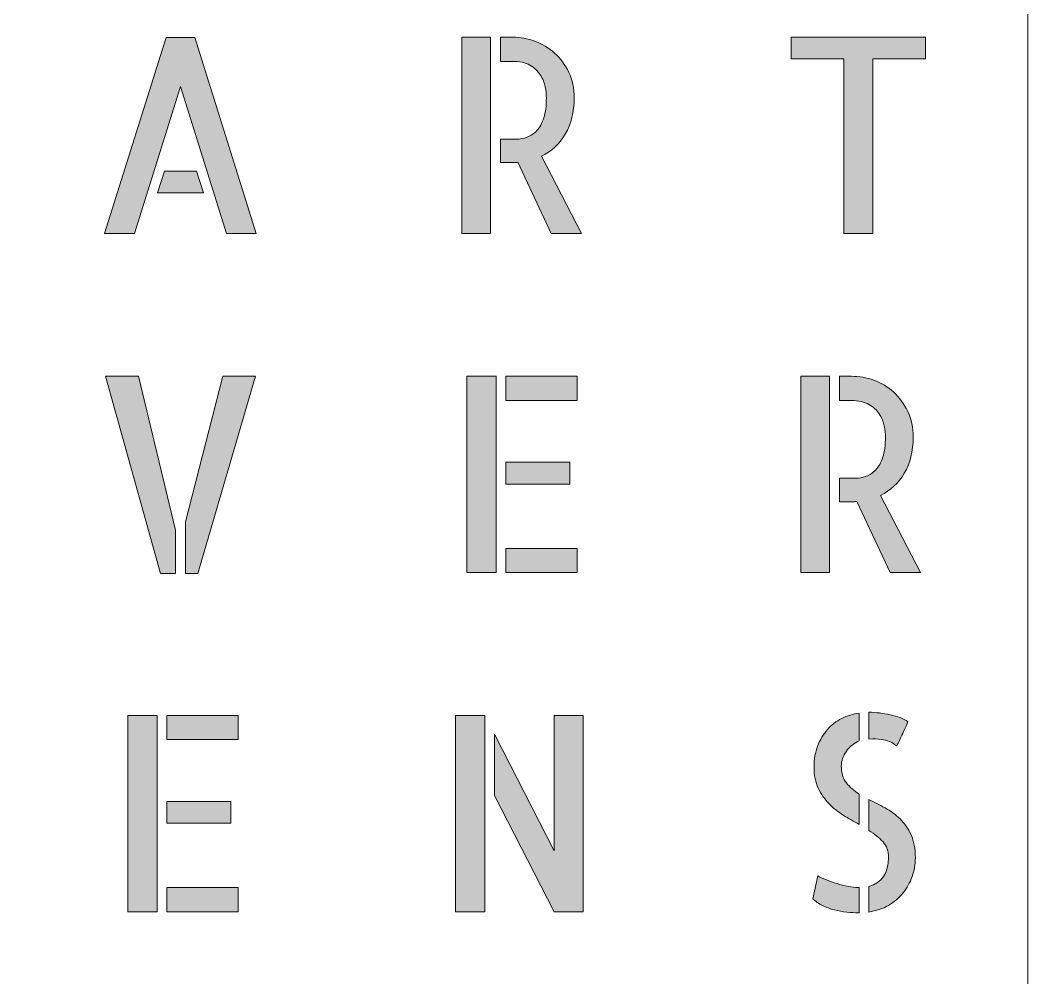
# Model space of a CAD drawing. Header units: millimetres. Extents: x -2 to 181, y -158 to 8.
# Drawn here: x 131.62 to 181.16, y -75 to -27.94 of the extents above; entities that cross this region are included whole.
import ezdxf

# ---------------------------------------------------------------- set-up
doc = ezdxf.new("R2010")
doc.units = ezdxf.units.MM
doc.header["$MEASUREMENT"] = 0
doc.layers.add('Laag 1', color=7, linetype='Continuous', lineweight=0)
doc.layers.add('Laag 2', color=7, linetype='Continuous', lineweight=0)

# ---------------------------------------------------------------- blocks, each defined once
blk = doc.blocks.new('Block_26')
at = {"layer": 'Laag 1', "true_color": 0x1d1d1b, "transparency": 33554687}
h = blk.add_hatch(color=250, dxfattribs=at)
h.dxf.hatch_style = 2
edge = h.paths.add_edge_path()
edge.add_spline(control_points=[(140.29, -35.356), (140.29, -35.356), (140.631, -36.416), (140.631, -36.416), (140.631, -36.416), (138.382, -36.416), (138.382, -36.416), (138.382, -36.416), (138.712, -35.356), (138.712, -35.356), (138.712, -35.356), (140.29, -35.356), (140.29, -35.356)], knot_values=[0, 0, 0, 0, 1, 1, 1, 2, 2, 2, 3, 3, 3, 4, 4, 4, 4], degree=3, periodic=0)
edge = h.paths.add_edge_path()
edge.add_spline(control_points=[(143.222, -38.419), (143.222, -38.419), (141.762, -38.419), (141.762, -38.419), (141.762, -38.419), (139.513, -31.193), (139.513, -31.193), (139.513, -31.193), (137.24, -38.419), (137.24, -38.419), (137.24, -38.419), (135.768, -38.419), (135.768, -38.419), (135.768, -38.419), (138.806, -28.784), (138.806, -28.784), (138.806, -28.784), (140.207, -28.784), (140.207, -28.784), (140.207, -28.784), (143.222, -38.419), (143.222, -38.419)], knot_values=[0, 0, 0, 0, 1, 1, 1, 2, 2, 2, 3, 3, 3, 4, 4, 4, 5, 5, 5, 6, 6, 6, 7, 7, 7, 7], degree=3, periodic=0)
at = {"layer": 'Laag 1'}
for points, knots in [([(143.222, -38.419), (143.222, -38.419), (141.762, -38.419), (141.762, -38.419), (141.762, -38.419), (139.513, -31.193), (139.513, -31.193), (139.513, -31.193), (137.24, -38.419), (137.24, -38.419), (137.24, -38.419), (135.768, -38.419), (135.768, -38.419), (135.768, -38.419), (138.806, -28.784), (138.806, -28.784), (138.806, -28.784), (140.207, -28.784), (140.207, -28.784), (140.207, -28.784), (143.222, -38.419), (143.222, -38.419)], [0, 0, 0, 0, 1, 1, 1, 2, 2, 2, 3, 3, 3, 4, 4, 4, 5, 5, 5, 6, 6, 6, 7, 7, 7, 7]), ([(140.29, -35.356), (140.29, -35.356), (140.631, -36.416), (140.631, -36.416), (140.631, -36.416), (138.382, -36.416), (138.382, -36.416), (138.382, -36.416), (138.712, -35.356), (138.712, -35.356), (138.712, -35.356), (140.29, -35.356), (140.29, -35.356)], [0, 0, 0, 0, 1, 1, 1, 2, 2, 2, 3, 3, 3, 4, 4, 4, 4])]:
    blk.add_open_spline(points, degree=3, knots=knots, dxfattribs=at)
blk = doc.blocks.new('Block_35')
at = {"layer": 'Laag 1', "true_color": 0x1d1d1b, "transparency": 33554687}
h = blk.add_hatch(color=250, dxfattribs=at)
h.dxf.hatch_style = 2
edge = h.paths.add_edge_path()
edge.add_spline(control_points=[(141.585, -45.437), (141.585, -45.437), (143.186, -45.437), (143.186, -45.437), (143.186, -45.437), (140.36, -55.138), (140.36, -55.138), (140.36, -55.138), (139.748, -55.138), (139.748, -55.138), (139.748, -55.138), (139.748, -52.585), (139.748, -52.585), (139.748, -52.585), (141.585, -45.437), (141.585, -45.437)], knot_values=[0, 0, 0, 0, 1, 1, 1, 2, 2, 2, 3, 3, 3, 4, 4, 4, 5, 5, 5, 5], degree=3, periodic=0)
edge = h.paths.add_edge_path()
edge.add_spline(control_points=[(135.827, -45.437), (135.827, -45.437), (137.44, -45.437), (137.44, -45.437), (137.44, -45.437), (139.266, -53.004), (139.266, -53.004), (139.266, -53.004), (139.266, -55.138), (139.266, -55.138), (139.266, -55.138), (138.524, -55.138), (138.524, -55.138), (138.524, -55.138), (135.827, -45.437), (135.827, -45.437)], knot_values=[0, 0, 0, 0, 1, 1, 1, 2, 2, 2, 3, 3, 3, 4, 4, 4, 5, 5, 5, 5], degree=3, periodic=0)
at = {"layer": 'Laag 1'}
for points in [[(135.827, -45.437), (135.827, -45.437), (137.44, -45.437), (137.44, -45.437), (137.44, -45.437), (139.266, -53.004), (139.266, -53.004), (139.266, -53.004), (139.266, -55.138), (139.266, -55.138), (139.266, -55.138), (138.524, -55.138), (138.524, -55.138), (138.524, -55.138), (135.827, -45.437), (135.827, -45.437)], [(141.585, -45.437), (141.585, -45.437), (143.186, -45.437), (143.186, -45.437), (143.186, -45.437), (140.36, -55.138), (140.36, -55.138), (140.36, -55.138), (139.748, -55.138), (139.748, -55.138), (139.748, -55.138), (139.748, -52.585), (139.748, -52.585), (139.748, -52.585), (141.585, -45.437), (141.585, -45.437)]]:
    blk.add_open_spline(points, degree=3, knots=[0, 0, 0, 0, 1, 1, 1, 2, 2, 2, 3, 3, 3, 4, 4, 4, 5, 5, 5, 5], dxfattribs=at)
blk = doc.blocks.new('Block_44')
at = {"layer": 'Laag 1', "true_color": 0x1d1d1b, "transparency": 33554687}
h = blk.add_hatch(color=250, dxfattribs=at)
h.dxf.hatch_style = 2
edge = h.paths.add_edge_path()
edge.add_spline(control_points=[(138.835, -70.561), (138.835, -70.561), (142.344, -70.561), (142.344, -70.561), (142.344, -70.561), (142.344, -71.752), (142.344, -71.752), (142.344, -71.752), (138.835, -71.752), (138.835, -71.752), (138.835, -71.752), (138.835, -70.561), (138.835, -70.561)], knot_values=[0, 0, 0, 0, 1, 1, 1, 2, 2, 2, 3, 3, 3, 4, 4, 4, 4], degree=3, periodic=0)
edge = h.paths.add_edge_path()
edge.add_spline(control_points=[(141.979, -67.406), (141.979, -67.406), (138.835, -67.406), (138.835, -67.406), (138.835, -67.406), (138.835, -66.332), (138.835, -66.332), (138.835, -66.332), (141.979, -66.332), (141.979, -66.332), (141.979, -66.332), (141.979, -67.406), (141.979, -67.406)], knot_values=[0, 0, 0, 0, 1, 1, 1, 2, 2, 2, 3, 3, 3, 4, 4, 4, 4], degree=3, periodic=0)
edge = h.paths.add_edge_path()
edge.add_spline(control_points=[(142.344, -62.104), (142.344, -62.104), (142.344, -63.295), (142.344, -63.295), (142.344, -63.295), (138.835, -63.295), (138.835, -63.295), (138.835, -63.295), (138.835, -62.104), (138.835, -62.104), (138.835, -62.104), (142.344, -62.104), (142.344, -62.104)], knot_values=[0, 0, 0, 0, 1, 1, 1, 2, 2, 2, 3, 3, 3, 4, 4, 4, 4], degree=3, periodic=0)
edge = h.paths.add_edge_path()
edge.add_spline(control_points=[(136.916, -62.104), (136.916, -62.104), (138.353, -62.104), (138.353, -62.104), (138.353, -62.104), (138.353, -71.752), (138.353, -71.752), (138.353, -71.752), (136.916, -71.752), (136.916, -71.752), (136.916, -71.752), (136.916, -62.104), (136.916, -62.104)], knot_values=[0, 0, 0, 0, 1, 1, 1, 2, 2, 2, 3, 3, 3, 4, 4, 4, 4], degree=3, periodic=0)
at = {"layer": 'Laag 1'}
for points in [[(136.916, -62.104), (136.916, -62.104), (138.353, -62.104), (138.353, -62.104), (138.353, -62.104), (138.353, -71.752), (138.353, -71.752), (138.353, -71.752), (136.916, -71.752), (136.916, -71.752), (136.916, -71.752), (136.916, -62.104), (136.916, -62.104)], [(142.344, -62.104), (142.344, -62.104), (142.344, -63.295), (142.344, -63.295), (142.344, -63.295), (138.835, -63.295), (138.835, -63.295), (138.835, -63.295), (138.835, -62.104), (138.835, -62.104), (138.835, -62.104), (142.344, -62.104), (142.344, -62.104)], [(141.979, -67.406), (141.979, -67.406), (138.835, -67.406), (138.835, -67.406), (138.835, -67.406), (138.835, -66.332), (138.835, -66.332), (138.835, -66.332), (141.979, -66.332), (141.979, -66.332), (141.979, -66.332), (141.979, -67.406), (141.979, -67.406)], [(138.835, -70.561), (138.835, -70.561), (142.344, -70.561), (142.344, -70.561), (142.344, -70.561), (142.344, -71.752), (142.344, -71.752), (142.344, -71.752), (138.835, -71.752), (138.835, -71.752), (138.835, -71.752), (138.835, -70.561), (138.835, -70.561)]]:
    blk.add_open_spline(points, degree=3, knots=[0, 0, 0, 0, 1, 1, 1, 2, 2, 2, 3, 3, 3, 4, 4, 4, 4], dxfattribs=at)
blk = doc.blocks.new('Block_76')
at = {"layer": 'Laag 1', "true_color": 0x1d1d1b, "transparency": 33554687}
h = blk.add_hatch(color=250, dxfattribs=at)
h.dxf.hatch_style = 2
edge = h.paths.add_edge_path()
edge.add_spline(control_points=[(159.223, -38.419), (159.223, -38.419), (157.728, -38.419), (157.728, -38.419), (157.728, -38.419), (156.091, -34.924), (156.091, -34.924), (156.068, -34.924), (156.042, -34.926), (156.015, -34.93), (155.987, -34.935), (155.946, -34.937), (155.891, -34.937), (155.836, -34.937), (155.756, -34.937), (155.65, -34.937), (155.544, -34.937), (155.404, -34.937), (155.232, -34.937), (155.232, -34.937), (155.232, -33.785), (155.232, -33.785), (155.232, -33.785), (156.032, -33.785), (156.032, -33.785), (156.205, -33.785), (156.378, -33.752), (156.55, -33.687), (156.723, -33.621), (156.88, -33.514), (157.021, -33.366), (157.162, -33.218), (157.276, -33.01), (157.363, -32.744), (157.449, -32.478), (157.492, -32.148), (157.492, -31.756), (157.492, -31.599), (157.473, -31.418), (157.434, -31.212), (157.394, -31.007), (157.314, -30.811), (157.192, -30.623), (157.07, -30.436), (156.9, -30.279), (156.68, -30.152), (156.46, -30.026), (156.17, -29.962), (155.809, -29.962), (155.809, -29.962), (155.232, -29.962), (155.232, -29.962), (155.232, -29.962), (155.232, -28.771), (155.232, -28.771), (155.232, -28.771), (155.832, -28.771), (155.832, -28.771), (156.201, -28.771), (156.566, -28.836), (156.927, -28.967), (157.288, -29.098), (157.612, -29.295), (157.899, -29.556), (158.185, -29.818), (158.417, -30.135), (158.593, -30.505), (158.77, -30.876), (158.858, -31.293), (158.858, -31.756), (158.858, -32.454), (158.713, -33.047), (158.422, -33.536), (158.132, -34.025), (157.74, -34.387), (157.245, -34.623), (157.245, -34.623), (159.223, -38.419), (159.223, -38.419)], knot_values=[0, 0, 0, 0, 1, 1, 1, 2, 2, 2, 3, 3, 3, 4, 4, 4, 5, 5, 5, 6, 6, 6, 7, 7, 7, 8, 8, 8, 9, 9, 9, 10, 10, 10, 11, 11, 11, 12, 12, 12, 13, 13, 13, 14, 14, 14, 15, 15, 15, 16, 16, 16, 17, 17, 17, 18, 18, 18, 19, 19, 19, 20, 20, 20, 21, 21, 21, 22, 22, 22, 23, 23, 23, 24, 24, 24, 25, 25, 25, 26, 26, 26, 26], degree=3, periodic=0)
edge = h.paths.add_edge_path()
edge.add_spline(control_points=[(153.336, -28.771), (153.336, -28.771), (154.749, -28.771), (154.749, -28.771), (154.749, -28.771), (154.749, -38.419), (154.749, -38.419), (154.749, -38.419), (153.336, -38.419), (153.336, -38.419), (153.336, -38.419), (153.336, -28.771), (153.336, -28.771)], knot_values=[0, 0, 0, 0, 1, 1, 1, 2, 2, 2, 3, 3, 3, 4, 4, 4, 4], degree=3, periodic=0)
at = {"layer": 'Laag 1'}
for points, knots in [([(153.336, -28.771), (153.336, -28.771), (154.749, -28.771), (154.749, -28.771), (154.749, -28.771), (154.749, -38.419), (154.749, -38.419), (154.749, -38.419), (153.336, -38.419), (153.336, -38.419), (153.336, -38.419), (153.336, -28.771), (153.336, -28.771)], [0, 0, 0, 0, 1, 1, 1, 2, 2, 2, 3, 3, 3, 4, 4, 4, 4]), ([(159.223, -38.419), (159.223, -38.419), (157.728, -38.419), (157.728, -38.419), (157.728, -38.419), (156.091, -34.924), (156.091, -34.924), (156.068, -34.924), (156.042, -34.926), (156.015, -34.93), (155.987, -34.935), (155.946, -34.937), (155.891, -34.937), (155.836, -34.937), (155.756, -34.937), (155.65, -34.937), (155.544, -34.937), (155.404, -34.937), (155.232, -34.937), (155.232, -34.937), (155.232, -33.785), (155.232, -33.785), (155.232, -33.785), (156.032, -33.785), (156.032, -33.785), (156.205, -33.785), (156.378, -33.752), (156.55, -33.687), (156.723, -33.621), (156.88, -33.514), (157.021, -33.366), (157.162, -33.218), (157.276, -33.01), (157.363, -32.744), (157.449, -32.478), (157.492, -32.148), (157.492, -31.756), (157.492, -31.599), (157.473, -31.418), (157.434, -31.212), (157.394, -31.007), (157.314, -30.811), (157.192, -30.623), (157.07, -30.436), (156.9, -30.279), (156.68, -30.152), (156.46, -30.026), (156.17, -29.962), (155.809, -29.962), (155.809, -29.962), (155.232, -29.962), (155.232, -29.962), (155.232, -29.962), (155.232, -28.771), (155.232, -28.771), (155.232, -28.771), (155.832, -28.771), (155.832, -28.771), (156.201, -28.771), (156.566, -28.836), (156.927, -28.967), (157.288, -29.098), (157.612, -29.295), (157.899, -29.556), (158.185, -29.818), (158.417, -30.135), (158.593, -30.505), (158.77, -30.876), (158.858, -31.293), (158.858, -31.756), (158.858, -32.454), (158.713, -33.047), (158.422, -33.536), (158.132, -34.025), (157.74, -34.387), (157.245, -34.623), (157.245, -34.623), (159.223, -38.419), (159.223, -38.419)], [0, 0, 0, 0, 1, 1, 1, 2, 2, 2, 3, 3, 3, 4, 4, 4, 5, 5, 5, 6, 6, 6, 7, 7, 7, 8, 8, 8, 9, 9, 9, 10, 10, 10, 11, 11, 11, 12, 12, 12, 13, 13, 13, 14, 14, 14, 15, 15, 15, 16, 16, 16, 17, 17, 17, 18, 18, 18, 19, 19, 19, 20, 20, 20, 21, 21, 21, 22, 22, 22, 23, 23, 23, 24, 24, 24, 25, 25, 25, 26, 26, 26, 26])]:
    blk.add_open_spline(points, degree=3, knots=knots, dxfattribs=at)
blk = doc.blocks.new('Block_77')
at = {"layer": 'Laag 1', "true_color": 0x1d1d1b, "transparency": 33554687}
h = blk.add_hatch(color=250, dxfattribs=at)
h.dxf.hatch_style = 2
edge = h.paths.add_edge_path()
edge.add_spline(control_points=[(176.131, -28.771), (176.131, -28.771), (176.131, -29.844), (176.131, -29.844), (176.131, -29.844), (173.541, -29.844), (173.541, -29.844), (173.541, -29.844), (173.541, -38.419), (173.541, -38.419), (173.541, -38.419), (172.116, -38.419), (172.116, -38.419), (172.116, -38.419), (172.116, -29.844), (172.116, -29.844), (172.116, -29.844), (169.526, -29.844), (169.526, -29.844), (169.526, -29.844), (169.526, -28.771), (169.526, -28.771), (169.526, -28.771), (176.131, -28.771), (176.131, -28.771)], knot_values=[0, 0, 0, 0, 1, 1, 1, 2, 2, 2, 3, 3, 3, 4, 4, 4, 5, 5, 5, 6, 6, 6, 7, 7, 7, 8, 8, 8, 8], degree=3, periodic=0)
at = {"layer": 'Laag 1'}
blk.add_open_spline([(176.131, -28.771), (176.131, -28.771), (176.131, -29.844), (176.131, -29.844), (176.131, -29.844), (173.541, -29.844), (173.541, -29.844), (173.541, -29.844), (173.541, -38.419), (173.541, -38.419), (173.541, -38.419), (172.116, -38.419), (172.116, -38.419), (172.116, -38.419), (172.116, -29.844), (172.116, -29.844), (172.116, -29.844), (169.526, -29.844), (169.526, -29.844), (169.526, -29.844), (169.526, -28.771), (169.526, -28.771), (169.526, -28.771), (176.131, -28.771), (176.131, -28.771)], degree=3, knots=[0, 0, 0, 0, 1, 1, 1, 2, 2, 2, 3, 3, 3, 4, 4, 4, 5, 5, 5, 6, 6, 6, 7, 7, 7, 8, 8, 8, 8], dxfattribs=at)
blk = doc.blocks.new('Block_78')
at = {"layer": 'Laag 1', "true_color": 0x1d1d1b, "transparency": 33554687}
h = blk.add_hatch(color=250, dxfattribs=at)
h.dxf.hatch_style = 2
edge = h.paths.add_edge_path()
edge.add_spline(control_points=[(155.503, -53.895), (155.503, -53.895), (159.011, -53.895), (159.011, -53.895), (159.011, -53.895), (159.011, -55.086), (159.011, -55.086), (159.011, -55.086), (155.503, -55.086), (155.503, -55.086), (155.503, -55.086), (155.503, -53.895), (155.503, -53.895)], knot_values=[0, 0, 0, 0, 1, 1, 1, 2, 2, 2, 3, 3, 3, 4, 4, 4, 4], degree=3, periodic=0)
edge = h.paths.add_edge_path()
edge.add_spline(control_points=[(158.646, -50.74), (158.646, -50.74), (155.503, -50.74), (155.503, -50.74), (155.503, -50.74), (155.503, -49.666), (155.503, -49.666), (155.503, -49.666), (158.646, -49.666), (158.646, -49.666), (158.646, -49.666), (158.646, -50.74), (158.646, -50.74)], knot_values=[0, 0, 0, 0, 1, 1, 1, 2, 2, 2, 3, 3, 3, 4, 4, 4, 4], degree=3, periodic=0)
edge = h.paths.add_edge_path()
edge.add_spline(control_points=[(159.011, -45.438), (159.011, -45.438), (159.011, -46.629), (159.011, -46.629), (159.011, -46.629), (155.503, -46.629), (155.503, -46.629), (155.503, -46.629), (155.503, -45.438), (155.503, -45.438), (155.503, -45.438), (159.011, -45.438), (159.011, -45.438)], knot_values=[0, 0, 0, 0, 1, 1, 1, 2, 2, 2, 3, 3, 3, 4, 4, 4, 4], degree=3, periodic=0)
edge = h.paths.add_edge_path()
edge.add_spline(control_points=[(153.583, -45.438), (153.583, -45.438), (155.02, -45.438), (155.02, -45.438), (155.02, -45.438), (155.02, -55.086), (155.02, -55.086), (155.02, -55.086), (153.583, -55.086), (153.583, -55.086), (153.583, -55.086), (153.583, -45.438), (153.583, -45.438)], knot_values=[0, 0, 0, 0, 1, 1, 1, 2, 2, 2, 3, 3, 3, 4, 4, 4, 4], degree=3, periodic=0)
at = {"layer": 'Laag 1'}
for points in [[(153.583, -45.438), (153.583, -45.438), (155.02, -45.438), (155.02, -45.438), (155.02, -45.438), (155.02, -55.086), (155.02, -55.086), (155.02, -55.086), (153.583, -55.086), (153.583, -55.086), (153.583, -55.086), (153.583, -45.438), (153.583, -45.438)], [(159.011, -45.438), (159.011, -45.438), (159.011, -46.629), (159.011, -46.629), (159.011, -46.629), (155.503, -46.629), (155.503, -46.629), (155.503, -46.629), (155.503, -45.438), (155.503, -45.438), (155.503, -45.438), (159.011, -45.438), (159.011, -45.438)], [(158.646, -50.74), (158.646, -50.74), (155.503, -50.74), (155.503, -50.74), (155.503, -50.74), (155.503, -49.666), (155.503, -49.666), (155.503, -49.666), (158.646, -49.666), (158.646, -49.666), (158.646, -49.666), (158.646, -50.74), (158.646, -50.74)], [(155.503, -53.895), (155.503, -53.895), (159.011, -53.895), (159.011, -53.895), (159.011, -53.895), (159.011, -55.086), (159.011, -55.086), (159.011, -55.086), (155.503, -55.086), (155.503, -55.086), (155.503, -55.086), (155.503, -53.895), (155.503, -53.895)]]:
    blk.add_open_spline(points, degree=3, knots=[0, 0, 0, 0, 1, 1, 1, 2, 2, 2, 3, 3, 3, 4, 4, 4, 4], dxfattribs=at)
blk = doc.blocks.new('Block_79')
at = {"layer": 'Laag 1', "true_color": 0x1d1d1b, "transparency": 33554687}
h = blk.add_hatch(color=250, dxfattribs=at)
h.dxf.hatch_style = 2
edge = h.paths.add_edge_path()
edge.add_spline(control_points=[(175.89, -55.086), (175.89, -55.086), (174.395, -55.086), (174.395, -55.086), (174.395, -55.086), (172.758, -51.59), (172.758, -51.59), (172.734, -51.59), (172.709, -51.593), (172.682, -51.597), (172.654, -51.602), (172.613, -51.604), (172.558, -51.604), (172.503, -51.604), (172.423, -51.604), (172.316, -51.604), (172.211, -51.604), (172.071, -51.604), (171.899, -51.604), (171.899, -51.604), (171.899, -50.452), (171.899, -50.452), (171.899, -50.452), (172.699, -50.452), (172.699, -50.452), (172.872, -50.452), (173.044, -50.419), (173.217, -50.353), (173.39, -50.288), (173.547, -50.181), (173.688, -50.033), (173.83, -49.884), (173.943, -49.677), (174.03, -49.411), (174.116, -49.145), (174.159, -48.815), (174.159, -48.422), (174.159, -48.265), (174.14, -48.084), (174.1, -47.879), (174.061, -47.674), (173.98, -47.478), (173.859, -47.29), (173.737, -47.102), (173.566, -46.945), (173.347, -46.819), (173.127, -46.692), (172.836, -46.629), (172.476, -46.629), (172.476, -46.629), (171.899, -46.629), (171.899, -46.629), (171.899, -46.629), (171.899, -45.438), (171.899, -45.438), (171.899, -45.438), (172.499, -45.438), (172.499, -45.438), (172.868, -45.438), (173.233, -45.503), (173.594, -45.634), (173.955, -45.765), (174.279, -45.961), (174.565, -46.223), (174.852, -46.485), (175.084, -46.801), (175.26, -47.172), (175.437, -47.543), (175.525, -47.96), (175.525, -48.422), (175.525, -49.121), (175.38, -49.714), (175.089, -50.203), (174.799, -50.692), (174.407, -51.054), (173.912, -51.289), (173.912, -51.289), (175.89, -55.086), (175.89, -55.086)], knot_values=[0, 0, 0, 0, 1, 1, 1, 2, 2, 2, 3, 3, 3, 4, 4, 4, 5, 5, 5, 6, 6, 6, 7, 7, 7, 8, 8, 8, 9, 9, 9, 10, 10, 10, 11, 11, 11, 12, 12, 12, 13, 13, 13, 14, 14, 14, 15, 15, 15, 16, 16, 16, 17, 17, 17, 18, 18, 18, 19, 19, 19, 20, 20, 20, 21, 21, 21, 22, 22, 22, 23, 23, 23, 24, 24, 24, 25, 25, 25, 26, 26, 26, 26], degree=3, periodic=0)
edge = h.paths.add_edge_path()
edge.add_spline(control_points=[(170.003, -45.438), (170.003, -45.438), (171.416, -45.438), (171.416, -45.438), (171.416, -45.438), (171.416, -55.086), (171.416, -55.086), (171.416, -55.086), (170.003, -55.086), (170.003, -55.086), (170.003, -55.086), (170.003, -45.438), (170.003, -45.438)], knot_values=[0, 0, 0, 0, 1, 1, 1, 2, 2, 2, 3, 3, 3, 4, 4, 4, 4], degree=3, periodic=0)
at = {"layer": 'Laag 1'}
for points, knots in [([(170.003, -45.438), (170.003, -45.438), (171.416, -45.438), (171.416, -45.438), (171.416, -45.438), (171.416, -55.086), (171.416, -55.086), (171.416, -55.086), (170.003, -55.086), (170.003, -55.086), (170.003, -55.086), (170.003, -45.438), (170.003, -45.438)], [0, 0, 0, 0, 1, 1, 1, 2, 2, 2, 3, 3, 3, 4, 4, 4, 4]), ([(175.89, -55.086), (175.89, -55.086), (174.395, -55.086), (174.395, -55.086), (174.395, -55.086), (172.758, -51.59), (172.758, -51.59), (172.734, -51.59), (172.709, -51.593), (172.682, -51.597), (172.654, -51.602), (172.613, -51.604), (172.558, -51.604), (172.503, -51.604), (172.423, -51.604), (172.316, -51.604), (172.211, -51.604), (172.071, -51.604), (171.899, -51.604), (171.899, -51.604), (171.899, -50.452), (171.899, -50.452), (171.899, -50.452), (172.699, -50.452), (172.699, -50.452), (172.872, -50.452), (173.044, -50.419), (173.217, -50.353), (173.39, -50.288), (173.547, -50.181), (173.688, -50.033), (173.83, -49.884), (173.943, -49.677), (174.03, -49.411), (174.116, -49.145), (174.159, -48.815), (174.159, -48.422), (174.159, -48.265), (174.14, -48.084), (174.1, -47.879), (174.061, -47.674), (173.98, -47.478), (173.859, -47.29), (173.737, -47.102), (173.566, -46.945), (173.347, -46.819), (173.127, -46.692), (172.836, -46.629), (172.476, -46.629), (172.476, -46.629), (171.899, -46.629), (171.899, -46.629), (171.899, -46.629), (171.899, -45.438), (171.899, -45.438), (171.899, -45.438), (172.499, -45.438), (172.499, -45.438), (172.868, -45.438), (173.233, -45.503), (173.594, -45.634), (173.955, -45.765), (174.279, -45.961), (174.565, -46.223), (174.852, -46.485), (175.084, -46.801), (175.26, -47.172), (175.437, -47.543), (175.525, -47.96), (175.525, -48.422), (175.525, -49.121), (175.38, -49.714), (175.089, -50.203), (174.799, -50.692), (174.407, -51.054), (173.912, -51.289), (173.912, -51.289), (175.89, -55.086), (175.89, -55.086)], [0, 0, 0, 0, 1, 1, 1, 2, 2, 2, 3, 3, 3, 4, 4, 4, 5, 5, 5, 6, 6, 6, 7, 7, 7, 8, 8, 8, 9, 9, 9, 10, 10, 10, 11, 11, 11, 12, 12, 12, 13, 13, 13, 14, 14, 14, 15, 15, 15, 16, 16, 16, 17, 17, 17, 18, 18, 18, 19, 19, 19, 20, 20, 20, 21, 21, 21, 22, 22, 22, 23, 23, 23, 24, 24, 24, 25, 25, 25, 26, 26, 26, 26])]:
    blk.add_open_spline(points, degree=3, knots=knots, dxfattribs=at)
blk = doc.blocks.new('Block_80')
at = {"layer": 'Laag 1', "true_color": 0x1d1d1b, "transparency": 33554687}
h = blk.add_hatch(color=250, dxfattribs=at)
h.dxf.hatch_style = 2
edge = h.paths.add_edge_path()
edge.add_spline(control_points=[(157.869, -62.104), (157.869, -62.104), (159.305, -62.104), (159.305, -62.104), (159.305, -62.104), (159.305, -71.752), (159.305, -71.752), (159.305, -71.752), (157.869, -71.752), (157.869, -71.752), (157.869, -71.752), (154.949, -66.044), (154.949, -66.044), (154.949, -66.044), (154.949, -63.033), (154.949, -63.033), (154.949, -63.033), (157.869, -68.754), (157.869, -68.754), (157.869, -68.754), (157.869, -62.104), (157.869, -62.104)], knot_values=[0, 0, 0, 0, 1, 1, 1, 2, 2, 2, 3, 3, 3, 4, 4, 4, 5, 5, 5, 6, 6, 6, 7, 7, 7, 7], degree=3, periodic=0)
edge = h.paths.add_edge_path()
edge.add_spline(control_points=[(153.03, -71.752), (153.03, -71.752), (153.03, -62.104), (153.03, -62.104), (153.03, -62.104), (154.466, -62.104), (154.466, -62.104), (154.466, -62.104), (154.466, -71.752), (154.466, -71.752), (154.466, -71.752), (153.03, -71.752), (153.03, -71.752)], knot_values=[0, 0, 0, 0, 1, 1, 1, 2, 2, 2, 3, 3, 3, 4, 4, 4, 4], degree=3, periodic=0)
at = {"layer": 'Laag 1'}
for points, knots in [([(153.03, -71.752), (153.03, -71.752), (153.03, -62.104), (153.03, -62.104), (153.03, -62.104), (154.466, -62.104), (154.466, -62.104), (154.466, -62.104), (154.466, -71.752), (154.466, -71.752), (154.466, -71.752), (153.03, -71.752), (153.03, -71.752)], [0, 0, 0, 0, 1, 1, 1, 2, 2, 2, 3, 3, 3, 4, 4, 4, 4]), ([(157.869, -62.104), (157.869, -62.104), (159.305, -62.104), (159.305, -62.104), (159.305, -62.104), (159.305, -71.752), (159.305, -71.752), (159.305, -71.752), (157.869, -71.752), (157.869, -71.752), (157.869, -71.752), (154.949, -66.044), (154.949, -66.044), (154.949, -66.044), (154.949, -63.033), (154.949, -63.033), (154.949, -63.033), (157.869, -68.754), (157.869, -68.754), (157.869, -68.754), (157.869, -62.104), (157.869, -62.104)], [0, 0, 0, 0, 1, 1, 1, 2, 2, 2, 3, 3, 3, 4, 4, 4, 5, 5, 5, 6, 6, 6, 7, 7, 7, 7])]:
    blk.add_open_spline(points, degree=3, knots=knots, dxfattribs=at)
blk = doc.blocks.new('Block_81')
at = {"layer": 'Laag 1', "true_color": 0x1d1d1b, "transparency": 33554687}
h = blk.add_hatch(color=250, dxfattribs=at)
h.dxf.hatch_style = 2
edge = h.paths.add_edge_path()
edge.add_spline(control_points=[(173.347, -66.228), (173.606, -66.359), (173.871, -66.498), (174.141, -66.647), (174.412, -66.795), (174.657, -66.976), (174.877, -67.19), (175.097, -67.404), (175.278, -67.663), (175.419, -67.969), (175.56, -68.274), (175.631, -68.654), (175.631, -69.108), (175.631, -69.422), (175.578, -69.728), (175.472, -70.024), (175.366, -70.321), (175.217, -70.589), (175.024, -70.829), (174.832, -71.069), (174.595, -71.272), (174.312, -71.438), (174.029, -71.604), (173.707, -71.713), (173.347, -71.765), (173.347, -71.765), (173.347, -70.509), (173.347, -70.509), (173.99, -70.334), (174.312, -69.858), (174.312, -69.082), (174.312, -68.776), (174.222, -68.523), (174.041, -68.322), (173.861, -68.122), (173.629, -67.934), (173.347, -67.759), (173.347, -67.759), (173.347, -66.228), (173.347, -66.228)], knot_values=[0, 0, 0, 0, 1, 1, 1, 2, 2, 2, 3, 3, 3, 4, 4, 4, 5, 5, 5, 6, 6, 6, 7, 7, 7, 8, 8, 8, 9, 9, 9, 10, 10, 10, 11, 11, 11, 12, 12, 12, 13, 13, 13, 13], degree=3, periodic=0)
edge = h.paths.add_edge_path()
edge.add_spline(control_points=[(174.712, -63.596), (174.673, -63.579), (174.626, -63.548), (174.571, -63.505), (174.516, -63.461), (174.437, -63.42), (174.336, -63.38), (174.233, -63.341), (174.104, -63.308), (173.947, -63.282), (173.79, -63.256), (173.59, -63.252), (173.347, -63.269), (173.347, -63.269), (173.347, -61.947), (173.347, -61.947), (173.692, -61.956), (174.043, -61.997), (174.4, -62.071), (174.757, -62.145), (175.046, -62.261), (175.266, -62.418), (175.219, -62.532), (175.163, -62.656), (175.101, -62.791), (175.038, -62.927), (174.979, -63.053), (174.924, -63.171), (174.869, -63.289), (174.822, -63.387), (174.783, -63.465), (174.744, -63.544), (174.72, -63.588), (174.712, -63.596)], knot_values=[0, 0, 0, 0, 1, 1, 1, 2, 2, 2, 3, 3, 3, 4, 4, 4, 5, 5, 5, 6, 6, 6, 7, 7, 7, 8, 8, 8, 9, 9, 9, 10, 10, 10, 11, 11, 11, 11], degree=3, periodic=0)
edge = h.paths.add_edge_path()
edge.add_spline(control_points=[(170.65, -64.644), (170.65, -64.26), (170.709, -63.915), (170.827, -63.609), (170.944, -63.304), (171.103, -63.036), (171.304, -62.804), (171.504, -62.573), (171.739, -62.39), (172.01, -62.254), (172.281, -62.119), (172.565, -62.03), (172.864, -61.986), (172.864, -61.986), (172.864, -63.361), (172.864, -63.361), (172.612, -63.457), (172.404, -63.625), (172.24, -63.865), (172.075, -64.105), (171.992, -64.347), (171.992, -64.591), (171.992, -64.932), (172.075, -65.207), (172.24, -65.416), (172.404, -65.625), (172.612, -65.809), (172.864, -65.966), (172.864, -65.966), (172.864, -67.458), (172.864, -67.458), (172.605, -67.319), (172.346, -67.168), (172.087, -67.007), (171.828, -66.845), (171.592, -66.655), (171.38, -66.437), (171.168, -66.219), (170.994, -65.966), (170.856, -65.678), (170.719, -65.39), (170.65, -65.045), (170.65, -64.644)], knot_values=[0, 0, 0, 0, 1, 1, 1, 2, 2, 2, 3, 3, 3, 4, 4, 4, 5, 5, 5, 6, 6, 6, 7, 7, 7, 8, 8, 8, 9, 9, 9, 10, 10, 10, 11, 11, 11, 12, 12, 12, 13, 13, 13, 14, 14, 14, 14], degree=3, periodic=0)
edge = h.paths.add_edge_path()
edge.add_spline(control_points=[(170.838, -69.985), (170.948, -70.055), (171.088, -70.122), (171.256, -70.188), (171.425, -70.253), (171.6, -70.314), (171.78, -70.371), (171.961, -70.428), (172.141, -70.474), (172.322, -70.509), (172.502, -70.543), (172.671, -70.561), (172.828, -70.561), (172.828, -70.561), (172.864, -70.561), (172.864, -70.561), (172.864, -70.561), (172.864, -71.805), (172.864, -71.805), (172.864, -71.805), (172.84, -71.805), (172.84, -71.805), (172.652, -71.805), (172.457, -71.794), (172.257, -71.772), (172.057, -71.75), (171.855, -71.713), (171.651, -71.661), (171.447, -71.608), (171.252, -71.536), (171.068, -71.445), (170.884, -71.353), (170.724, -71.242), (170.591, -71.111), (170.591, -71.111), (170.838, -69.985), (170.838, -69.985)], knot_values=[0, 0, 0, 0, 1, 1, 1, 2, 2, 2, 3, 3, 3, 4, 4, 4, 5, 5, 5, 6, 6, 6, 7, 7, 7, 8, 8, 8, 9, 9, 9, 10, 10, 10, 11, 11, 11, 12, 12, 12, 12], degree=3, periodic=0)
at = {"layer": 'Laag 1'}
for points, knots in [([(170.65, -64.644), (170.65, -64.26), (170.709, -63.915), (170.827, -63.609), (170.944, -63.304), (171.103, -63.036), (171.304, -62.804), (171.504, -62.573), (171.739, -62.39), (172.01, -62.254), (172.281, -62.119), (172.565, -62.03), (172.864, -61.986), (172.864, -61.986), (172.864, -63.361), (172.864, -63.361), (172.612, -63.457), (172.404, -63.625), (172.24, -63.865), (172.075, -64.105), (171.992, -64.347), (171.992, -64.591), (171.992, -64.932), (172.075, -65.207), (172.24, -65.416), (172.404, -65.625), (172.612, -65.809), (172.864, -65.966), (172.864, -65.966), (172.864, -67.458), (172.864, -67.458), (172.605, -67.319), (172.346, -67.168), (172.087, -67.007), (171.828, -66.845), (171.592, -66.655), (171.38, -66.437), (171.168, -66.219), (170.994, -65.966), (170.856, -65.678), (170.719, -65.39), (170.65, -65.045), (170.65, -64.644)], [0, 0, 0, 0, 1, 1, 1, 2, 2, 2, 3, 3, 3, 4, 4, 4, 5, 5, 5, 6, 6, 6, 7, 7, 7, 8, 8, 8, 9, 9, 9, 10, 10, 10, 11, 11, 11, 12, 12, 12, 13, 13, 13, 14, 14, 14, 14]), ([(174.712, -63.596), (174.673, -63.579), (174.626, -63.548), (174.571, -63.505), (174.516, -63.461), (174.437, -63.42), (174.336, -63.38), (174.233, -63.341), (174.104, -63.308), (173.947, -63.282), (173.79, -63.256), (173.59, -63.252), (173.347, -63.269), (173.347, -63.269), (173.347, -61.947), (173.347, -61.947), (173.692, -61.956), (174.043, -61.997), (174.4, -62.071), (174.757, -62.145), (175.046, -62.261), (175.266, -62.418), (175.219, -62.532), (175.163, -62.656), (175.101, -62.791), (175.038, -62.927), (174.979, -63.053), (174.924, -63.171), (174.869, -63.289), (174.822, -63.387), (174.783, -63.465), (174.744, -63.544), (174.72, -63.588), (174.712, -63.596)], [0, 0, 0, 0, 1, 1, 1, 2, 2, 2, 3, 3, 3, 4, 4, 4, 5, 5, 5, 6, 6, 6, 7, 7, 7, 8, 8, 8, 9, 9, 9, 10, 10, 10, 11, 11, 11, 11]), ([(173.347, -66.228), (173.606, -66.359), (173.871, -66.498), (174.141, -66.647), (174.412, -66.795), (174.657, -66.976), (174.877, -67.19), (175.097, -67.404), (175.278, -67.663), (175.419, -67.969), (175.56, -68.274), (175.631, -68.654), (175.631, -69.108), (175.631, -69.422), (175.578, -69.728), (175.472, -70.024), (175.366, -70.321), (175.217, -70.589), (175.024, -70.829), (174.832, -71.069), (174.595, -71.272), (174.312, -71.438), (174.029, -71.604), (173.707, -71.713), (173.347, -71.765), (173.347, -71.765), (173.347, -70.509), (173.347, -70.509), (173.99, -70.334), (174.312, -69.858), (174.312, -69.082), (174.312, -68.776), (174.222, -68.523), (174.041, -68.322), (173.861, -68.122), (173.629, -67.934), (173.347, -67.759), (173.347, -67.759), (173.347, -66.228), (173.347, -66.228)], [0, 0, 0, 0, 1, 1, 1, 2, 2, 2, 3, 3, 3, 4, 4, 4, 5, 5, 5, 6, 6, 6, 7, 7, 7, 8, 8, 8, 9, 9, 9, 10, 10, 10, 11, 11, 11, 12, 12, 12, 13, 13, 13, 13]), ([(170.838, -69.985), (170.948, -70.055), (171.088, -70.122), (171.256, -70.188), (171.425, -70.253), (171.6, -70.314), (171.78, -70.371), (171.961, -70.428), (172.141, -70.474), (172.322, -70.509), (172.502, -70.543), (172.671, -70.561), (172.828, -70.561), (172.828, -70.561), (172.864, -70.561), (172.864, -70.561), (172.864, -70.561), (172.864, -71.805), (172.864, -71.805), (172.864, -71.805), (172.84, -71.805), (172.84, -71.805), (172.652, -71.805), (172.457, -71.794), (172.257, -71.772), (172.057, -71.75), (171.855, -71.713), (171.651, -71.661), (171.447, -71.608), (171.252, -71.536), (171.068, -71.445), (170.884, -71.353), (170.724, -71.242), (170.591, -71.111), (170.591, -71.111), (170.838, -69.985), (170.838, -69.985)], [0, 0, 0, 0, 1, 1, 1, 2, 2, 2, 3, 3, 3, 4, 4, 4, 5, 5, 5, 6, 6, 6, 7, 7, 7, 8, 8, 8, 9, 9, 9, 10, 10, 10, 11, 11, 11, 12, 12, 12, 12])]:
    blk.add_open_spline(points, degree=3, knots=knots, dxfattribs=at)

msp = doc.modelspace()

# ---------------------------------------------------------------- linework, layer by layer
at = {"layer": 'Laag 2', "color": 250, "lineweight": 18, "true_color": 0x1d1d1b}
msp.add_lwpolyline([(181.161, -158.333), (-2.172, -158.333), (-2.172, 8.333), (181.161, 8.333)], close=True, dxfattribs=at)

# ---------------------------------------------------------------- block references
at = {"layer": 'Laag 1'}
for name in ['Block_26', 'Block_76', 'Block_77', 'Block_35', 'Block_78', 'Block_79', 'Block_44', 'Block_80', 'Block_81']:
    msp.add_blockref(name, (0, 0), dxfattribs=at)

doc.saveas('drawing.dxf')
